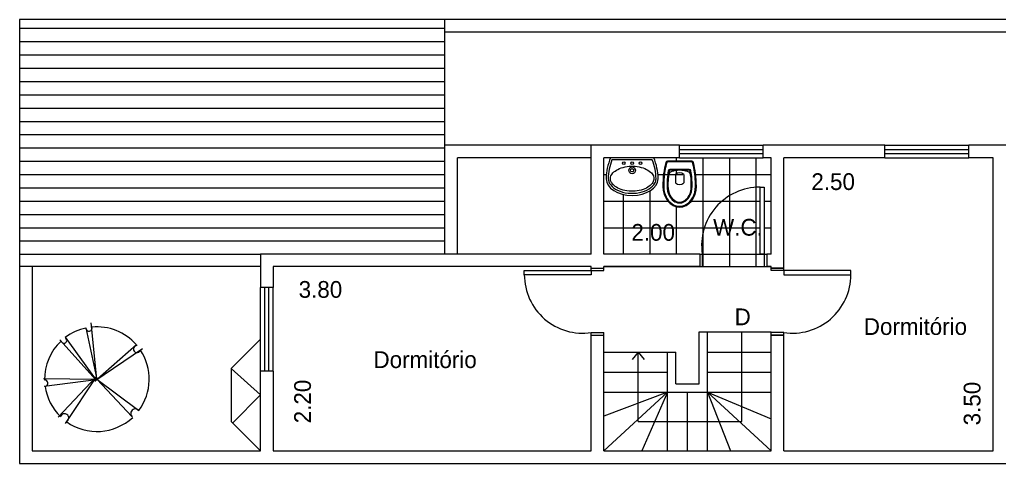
# Model space of a CAD drawing. Extents: x 0.5 to 24.7, y 0.1 to 15.
# Drawn here: x 0.49 to 12.2, y 1.75 to 7.05 of the extents above; entities that cross this region are included whole.
import ezdxf

# ---------------------------------------------------------------- set-up
doc = ezdxf.new("R2010")
doc.units = 0
doc.layers.get('0').update_dxf_attribs({"linetype": 'CONTINUOUS'})
doc.layers.get('DEFPOINTS').update_dxf_attribs({"linetype": 'CONTINUOUS'})
for name, color, linetype in [('ARV', 3, 'CONTINUOUS'), ('BLOCO', 5, 'CONTINUOUS'), ('BLOCOS', 5, 'CONTINUOUS'), ('HACHURA', 1, 'CONTINUOUS'), ('PAREDE', 7, 'CONTINUOUS')]:
    doc.layers.add(name, color=color, linetype=linetype)
doc.styles.add('PADRÃO', font='', dxfattribs={"height": 0.2})
doc.styles.get('PADRÃO').set_extended_font_data('AvantGarde Bk BT')
doc.dimstyles.new('PADRÃOS', dxfattribs={"dimtxt": 0.15, "dimasz": 0.1, "dimexe": 1.25, "dimexo": 0.625, "dimgap": 0.1, "dimtad": 0, "dimjust": 1, "dimzin": 1, "dimdsep": 46, "dimtxsty": 'PADRÃO', "dimcen": 2.5, "dimse1": 1, "dimse2": 1, "dimsd1": 1, "dimsd2": 1, "dimclrt": 1, "dimadec": 0, "dimazin": 0, "dimtfac": 1, "dimtdec": 4, "dimtmove": 0, "dimatfit": 3, "dimfxl": 1, "dimtolj": 1, "dimtzin": 0, "dimarcsym": 0})

# ---------------------------------------------------------------- blocks, each defined once
blk = doc.blocks.new('P80D15')
at = {"layer": 'BLOCO', "ltscale": 0.015}
for p, q in [((0, 0.1500000000000057), (0, 0)), ((0, 0.1500000000000341), (0.03000000000000114, 0.1500000000000341)), ((0.03000000000000114, 0.1500000000000057), (0.03000000000000114, 0)), ((0.7700000000000102, 0.1500000000000057), (0.7700000000000102, 0)), ((0.7700000000000102, 0.1500000000000057), (0.8000000000000114, 0.1500000000000057)), ((0.8000000000000114, 0.1500000000000057), (0.8000000000000114, 0)), ((0, 2.842170943040401e-14), (0.03000000000000114, 0)), ((0.7699999999999818, 0), (0.8000000000000114, 0))]:
    blk.add_line(p, q, dxfattribs=at)
at = {"layer": 'BLOCO'}
blk.add_lwpolyline([(0.7700000000000102, 0.1500000000000057), (0.7199999999999989, 0.1500000000000057), (0.7199999999999989, 0.950000000000017), (0.7700000000000102, 0.950000000000017)], close=True, dxfattribs=at)
at = {"layer": 'BLOCO', "ltscale": 0.015}
blk.add_arc((0.7199999999999989, 0.2524375000000134), 0.6975625000000036, 89.99999999999959, 188.444460412286, dxfattribs=at)
blk = doc.blocks.new('P80E15')
at = {"layer": 'BLOCO', "ltscale": 0.015}
for p, q in [((0.03000000000000114, 0.1500000000000057), (0, 0.1500000000000057)), ((0, 0.1500000000000057), (0, 0)), ((0.03000000000000114, 0.1500000000000057), (0.03000000000000114, 0)), ((0.8000000000000114, 0.1500000000000341), (0.7700000000000102, 0.1500000000000341)), ((0.7700000000000102, 0.1500000000000057), (0.7700000000000102, 0)), ((0.8000000000000114, 0.1500000000000057), (0.8000000000000114, 0)), ((0.03000000000000114, 2.842170943040401e-14), (0, 0)), ((0.8000000000000114, 2.842170943040401e-14), (0.7700000000000102, 5.684341886080801e-14))]:
    blk.add_line(p, q, dxfattribs=at)
at = {"layer": 'BLOCO'}
blk.add_lwpolyline([(0.03000000000000114, 0.1500000000000057), (0.0800000000000125, 0.1500000000000057), (0.0800000000000125, 0.950000000000017), (0.03000000000000114, 0.950000000000017)], close=True, dxfattribs=at)
at = {"layer": 'BLOCO', "ltscale": 0.015}
blk.add_arc((0.0800000000000125, 0.2524375000000134), 0.6975625000000036, 351.555539587714, 90.00000000000041, dxfattribs=at)
blk = doc.blocks.new('VASOSAN')
at = {"layer": 'BLOCOS'}
for p, q in [((-0.04999870165021036, 0.1999637913173729), (-0.04999870165021036, 0.300036208682684)), ((0.05000129834978395, 0.2000000000000171), (0.05000129834978395, 0.3000000000000398)), ((-0.1156907586723577, 0.1400000000000148), (0.1156608751354042, 0.1400000000000148)), ((-0.1156899891503542, 0.1500000000000057), (0.1156563640565906, 0.1500000000000057)), ((-0.1449592708755176, 0.04000000000002046), (0.1449618675667352, 0.04000000000002046)), ((-0.144958964094414, 0.05000000000001137), (0.144958964094414, 0.05000000000001137))]:
    blk.add_line(p, q, dxfattribs=at)
for centre, radius, start, end in [((-1.681254687468936e-05, 0.2500000000000284), 0.07072348561596478, 44.98962509969003, 134.9688828081831), ((-0.1156907586724003, 0.1599999999999966), 0.02, 189.3867869031125, 270.0000000001221), ((-0.1156899891503826, 0.1599999999999113), 0.01, 189.3843767903272, 270.0000000002443), ((-1.681254687468936e-05, 0.2500000000000284), 0.07072348561596478, 225.0311171918169, 315.01037490031), ((0.1156563640566048, 0.1599999999999397), 0.01, 269.9999999999185, 350.5758748885445), ((0.1156608751354185, 0.1600000000000534), 0.02, 269.9999999999593, 350.5771305827586), ((-0.1449592708755176, 0.06000000000784667), 0.02, 195.5363314444965, 269.9999999879495), ((-0.1449589640944282, 0.0600000000000307), 0.01, 195.5346797106506, 270), ((0.1449589640941156, 0.06000000000059913), 0.01, 270.0000000017912, 344.483103753554), ((0.1449618675666784, 0.06000000000008754), 0.02, 270.0000000001221, 344.463668535786)]:
    blk.add_arc(centre, radius, start, end, dxfattribs=at)
for centre, major_axis, ratio, start_param, end_param in [((1.298349786793551e-06, 0.3400000000000034), (0, 0.25), 0.8000000000000114, 4.71238898038469, 7.853981633974483), ((1.298349786793551e-06, 0.3400000000000034), (0, 0.5), 0.4000000000000057, 1.570796326794897, 2.178171401941273), ((1.298349786793551e-06, 0.3400000000000034), (0, 0.5), 0.4000000000000057, 4.10501390519934, 4.71238898038469), ((3.162615456631102e-06, 0.2000000000000171), (-0.1315416254084454, 0), 0.380107846735427, 0, 3.141592653589793)]:
    blk.add_ellipse(centre, major_axis=major_axis, ratio=ratio, start_param=start_param, end_param=end_param, dxfattribs=at)
for points, knots in [([(0.1900012983497845, 0.3400000000000034), (0.1900012983497845, 0.3848761319792686), (0.1797393390216371, 0.4296688513161939), (0.1275724019719462, 0.5345347987748141), (0.06728061332151469, 0.5774883381547511), (-0.05557463358574921, 0.5822833263597715), (-0.1176873313140447, 0.5442092108278018), (-0.1772271428546759, 0.4396819034496957), (-0.1899987016502109, 0.3899119131999385), (-0.1899987016502109, 0.3400000000000034)], [4.71238898038469, 4.71238898038469, 4.71238898038469, 4.71238898038469, 5.268704666077937, 5.268704666077937, 6.251971787216637, 6.251971787216637, 7.235238908355337, 7.235238908355337, 7.853981633974483, 7.853981633974483, 7.853981633974483, 7.853981633974483]), ([(0.1500012983497925, 0.3400000000000034), (0.1500012983497925, 0.3788440209133057), (0.1410350669412708, 0.4175642631073231), (0.09785548235792874, 0.5046356523495774), (0.05186252916044509, 0.5365242863162791), (-0.035906470330346, 0.5428969122828846), (-0.08268716521656927, 0.5186239494114204), (-0.136675398657502, 0.4336095243094746), (-0.1499987016502189, 0.3869668551708401), (-0.1499987016502189, 0.3400000000000034)], [4.71238898038469, 4.71238898038469, 4.71238898038469, 4.71238898038469, 5.267303564860582, 5.267303564860582, 6.225165062483076, 6.225165062483076, 7.18302656010557, 7.18302656010557, 7.853981633974483, 7.853981633974483, 7.853981633974483, 7.853981633974483]), ([(0.1400012983497874, 0.3400000000000034), (0.1400012983497874, 0.3772837390730786), (0.1313244408788421, 0.4146147677288923), (0.08614040026922964, 0.5057958350239744), (0.03502463044166859, 0.5349710805647021), (-0.04931088296146413, 0.5246485128546965), (-0.08846614740087944, 0.4978919085569657), (-0.1301770436703151, 0.4186244413023701), (-0.139998701650228, 0.3793231752999873), (-0.139998701650228, 0.3400000000000034)], [4.71238898038469, 4.71238898038469, 4.71238898038469, 4.71238898038469, 5.266984672173268, 5.266984672173268, 6.376176055750425, 6.376176055750425, 7.268653195712185, 7.268653195712185, 7.853981633974483, 7.853981633974483, 7.853981633974483, 7.853981633974483]), ([(-0.1899987016502109, 0.3400000000000034), (-0.1899987016502109, 0.2628456380244302), (-0.1826597402104682, 0.1857481592563204), (-0.1646350625580055, 0.0962993025843275), (-0.1598779088782436, 0.07633152029333701), (-0.1545936493339752, 0.05732178411361133)], [1.570796326794897, 1.570796326794897, 1.570796326794897, 1.570796326794897, 2.037455774227855, 2.037455774227855, 2.178171373096618, 2.178171373096618, 2.178171373096618, 2.178171373096618]), ([(0.1255213970934932, 0.158362586435743), (0.1304959230626253, 0.1883329397418549), (0.1342856674288981, 0.2197754344096836), (0.1388984311594896, 0.280892952358073), (0.1400012983497874, 0.3104504303007616), (0.1400012983497874, 0.3400000000000034)], [4.319424209334854, 4.319424209334854, 4.319424209334854, 4.319424209334854, 4.526146784234752, 4.526146784234752, 4.71238898038469, 4.71238898038469, 4.71238898038469, 4.71238898038469]), ([(0.1353910129756457, 0.1567256052765629), (0.1406375926198677, 0.1883393074453181), (0.1445703338030171, 0.2215366219332111), (0.1489940345178695, 0.2833246268364178), (0.1500012983497925, 0.3116621455754114), (0.1500012983497925, 0.3400000000000034)], [4.319414935773391, 4.319414935773391, 4.319414935773391, 4.319414935773391, 4.53527739023095, 4.53527739023095, 4.71238898038469, 4.71238898038469, 4.71238898038469, 4.71238898038469]), ([(0.1545944801337669, 0.0573247746568768), (0.1714080019636555, 0.1178830224408784), (0.1827947395838834, 0.188231392050767), (0.1891612343353728, 0.2873542333339003), (0.1900012983497845, 0.3136769834079587), (0.1900012983497845, 0.3400000000000034)], [4.105016649121983, 4.105016649121983, 4.105016649121983, 4.105016649121983, 4.553177186481221, 4.553177186481221, 4.71238898038469, 4.71238898038469, 4.71238898038469, 4.71238898038469])]:
    blk.add_open_spline(points, degree=3, knots=knots, dxfattribs=at)
for points in [[(-0.1499987016502189, 0.3400000000000034), (-0.1499987016502189, 0.2771333061211863), (-0.1449377691834997, 0.2142947379843179), (-0.1354229546785177, 0.1567380311504962)], [(-0.1399987016502138, 0.3400000000000034), (-0.1399987016502138, 0.2776703725988909), (-0.1349701841103865, 0.2153313553609451), (-0.1255561557510418, 0.1583694305881238)]]:
    blk.add_open_spline(points, degree=3, dxfattribs=at)
blk = doc.blocks.new('LAVAT')
at = {"layer": 'BLOCOS'}
for p, q in [((-0.2573623180961135, 0), (0.2573623180960993, 0)), ((-0.2410322495695425, 0.02500000000000568), (0.2410322495695283, 0.02500000000000568))]:
    blk.add_line(p, q, dxfattribs=at)
for centre, radius in [((-2.842170943040401e-14, 0.1500000000000057), 0.04), ((-2.842170943040401e-14, 0.1500000000000057), 0.02), ((-0.09999999999999432, 0.06499999999999773), 0.015), ((0, 0.06499999999999773), 0.015), ((0.09999999999999432, 0.06499999999999773), 0.015)]:
    blk.add_circle(centre, radius, dxfattribs=at)
for centre, radius, start, end in [((0.3099999999999739, 0.25), 0.6200000000000045, 180, 203.779994731564), ((0.3099999999999739, 0.25), 0.5951987399818819, 180.0000000000055, 202.2113997706397), ((-0.3099999999999739, 0.25), 0.5951987399818819, 337.7886002293573, 359.9999999999946), ((-0.3099999999999739, 0.25), 0.6200000000000045, 336.2200052684331, 7.016477563892661e-15)]:
    blk.add_arc(centre, radius, start, end, dxfattribs=at)
blk.add_ellipse((-2.842170943040401e-14, 0.25), major_axis=(0.3100000000000023, 0), ratio=0.645161290322576, start_param=0, end_param=3.141592653589793, dxfattribs=at)
for points, knots in [([(0.2849999999999824, 0.2500000000000284), (0.2849999999999682, 0.300317964642403), (0.2452497040517159, 0.3541887687748044), (0.1008916727811169, 0.4227595909021034), (3.167234224576987e-05, 0.4339558931305021), (-0.1743068501371283, 0.3989778962069579), (-0.2442601782461509, 0.3532994974840165), (-0.2803506487652356, 0.2860131679577762), (-0.2851229441039038, 0.2679846562883483), (-0.285198739981908, 0.2499999999999716)], [0, 0, 0, 0, 0.9361481793933827, 0.9361481793933827, 1.872296358786765, 1.872296358786765, 2.808444538180148, 2.808444538180148, 3.13938546545754, 3.13938546545754, 3.13938546545754, 3.13938546545754]), ([(0.2599999999999625, 0.2500000000000284), (0.2599999999999625, 0.2784978981889878), (0.242078010852012, 0.3126567214920613), (0.1643569005752425, 0.3704649949829673), (0.1030052039381815, 0.3920693254798095), (-0.02877373062847255, 0.4037223597623836), (-0.0976825814684048, 0.3936467971219031), (-0.2034406750199054, 0.3477822861136133), (-0.2396263539294523, 0.3143366745038918), (-0.2661732608932681, 0.2526194074667387), (-0.2627272874450739, 0.2240541362115209), (-0.2158391141528142, 0.162032776211305), (-0.168127663237712, 0.1314918993692231), (-0.04805875393354597, 0.09792981637818343), (0.02266607553652022, 0.095757041570522), (0.1477154277714732, 0.1225128520000851), (0.2007272141554637, 0.1503951910720218), (0.2508407150234859, 0.2045307616155014), (0.2599999999999767, 0.2286312563089723), (0.2599999999999625, 0.2500000000000284)], [0, 0, 0, 0, 0.718091798041799, 0.718091798041799, 1.436183596083598, 1.436183596083598, 2.154275394125397, 2.154275394125397, 2.872367192167196, 2.872367192167196, 3.590458990208995, 3.590458990208995, 4.308550788250794, 4.308550788250794, 5.026642586292593, 5.026642586292593, 5.744734384334392, 5.744734384334392, 6.283185307179586, 6.283185307179586, 6.283185307179586, 6.283185307179586])]:
    blk.add_open_spline(points, degree=3, knots=knots, dxfattribs=at)
blk = doc.blocks.new('*D32')
at = {"layer": 'DEFPOINTS', "color": 0, "linetype": 'ByBlock', "ltscale": 0.015}
for p in [(140.5964118183056, 137.3300733860046), (144.3964118183056, 137.3300733860046), (144.3964118183056, 137.056422975856)]:
    blk.add_point(p, dxfattribs=at)
at = {"color": 1, "linetype": 'ByBlock', "ltscale": 0.015, "insert": (141.1611096205034, 137.056422975856), "char_height": 0.2, "attachment_point": 5, "style": 'PADRÃO'}
blk.add_mtext('\\A1;3.80', dxfattribs=at)
blk = doc.blocks.new('*D33')
at = {"layer": 'DEFPOINTS', "color": 0, "linetype": 'ByBlock', "ltscale": 0.015}
for p in [(140.5964118183056, 137.3300733860046), (140.9489067199361, 137.3300733860046), (140.5964118183056, 135.1300733860046)]:
    blk.add_point(p, dxfattribs=at)
at = {"color": 1, "linetype": 'ByBlock', "ltscale": 0.015, "insert": (140.9489067199361, 135.7191530563342), "char_height": 0.2, "attachment_point": 5, "rotation": 90, "style": 'PADRÃO'}
blk.add_mtext('\\A1;2.20', dxfattribs=at)
blk = doc.blocks.new('*D34')
at = {"layer": 'DEFPOINTS', "color": 0, "linetype": 'ByBlock', "ltscale": 0.015}
for p in [(146.6964118183056, 138.6300733860046), (149.1964118183056, 138.630073386005), (149.1964118183056, 138.3434886410272)]:
    blk.add_point(p, dxfattribs=at)
at = {"color": 1, "linetype": 'ByBlock', "ltscale": 0.015, "insert": (147.2854914886352, 138.3434886410272), "char_height": 0.2, "attachment_point": 5, "style": 'PADRÃO'}
blk.add_mtext('\\A1;2.50', dxfattribs=at)
blk = doc.blocks.new('*D35')
at = {"layer": 'DEFPOINTS', "color": 0, "linetype": 'ByBlock', "ltscale": 0.015}
for p in [(148.946577381749, 138.630073386005), (149.1964118183056, 138.630073386005), (149.1964118183056, 135.1300733860046)]:
    blk.add_point(p, dxfattribs=at)
at = {"color": 1, "linetype": 'ByBlock', "ltscale": 0.015, "insert": (148.946577381749, 135.6947711882024), "char_height": 0.2, "attachment_point": 5, "rotation": 90, "style": 'PADRÃO'}
blk.add_mtext('\\A1;3.50', dxfattribs=at)
blk = doc.blocks.new('*D36')
at = {"layer": 'DEFPOINTS', "color": 0, "linetype": 'ByBlock', "ltscale": 0.015}
for p in [(146.5464118183056, 137.7378106768439), (144.5464118183056, 137.4800733860046), (146.5464118183056, 137.4800733860046)]:
    blk.add_point(p, dxfattribs=at)
at = {"color": 1, "linetype": 'ByBlock', "ltscale": 0.015, "insert": (145.1354914886353, 137.7378106768439), "char_height": 0.2, "attachment_point": 5, "style": 'PADRÃO'}
blk.add_mtext('\\A1;2.00', dxfattribs=at)
blk = doc.blocks.new('SETA')
at = {"layer": 'PAREDE', "ltscale": 0.015}
for q in [(-0.07329951123824685, -0.09103539160554419), (0.07329951123824685, -0.09103539160554419)]:
    blk.add_line((0, 0), q, dxfattribs=at)
blk = doc.blocks.new('A_03')
at = {"layer": 'ARV'}
for p, q in [((-0.032337625504681, 0.05443275957492233), (-0.1019798469358193, 0.7261946558607519)), ((-0.1642795977368223, 0.6668615598597967), (-0.032337625504681, 0.05443275957492233)), ((-0.03968009613487311, 0.04386405184976638), (-0.4757783517417806, 0.5259454568575279)), ((-0.4134786009408344, 0.5556120048580055), (-0.03968009613487311, 0.04386405184976638)), ((-0.05748002493510285, 0.02903077784952757), (0.4409179814728645, 0.4666123608565726)), ((0.5121176966740109, 0.4146959018557368), (-0.05748002493510285, 0.02903077784952757)), ((-0.03968009613487311, 0.05128068884988579), (-0.6715775685449898, 0.0586973258500052)), ((-0.6626776041447897, -0.0303023181514277), (-0.03968009613487311, 0.05128068884988579)), ((-0.493578280542124, -0.4011341681573413), (-0.03968009613487311, 0.08094723685036342)), ((-0.03968009613487311, 0.08094723685036342), (-0.4134786009408344, -0.4753005381585353)), ((-0.032337625504681, 0.05443275957492233), (0.4676178746732944, -0.3195511611560278)), ((0.3875181950720048, -0.3937175311572219), (-0.032337625504681, 0.05443275957492233))]:
    blk.add_line(p, q, dxfattribs=at)
for centre, radius, start, end in [((-0.032337625504681, 0.05443275957492233), 0.625, 102.1580021321499, 127.2525657253544), ((-0.1274007985194316, 0.6640590258750763), 0.0369851325325624, 175.6542691674021, 19.69378780220451), ((-0.032337625504681, 0.05443275957492233), 0.625, 41.05407258653979, 95.53111248444131), ((-0.032337625504681, 0.05443275957492233), 0.625, 133.2426416252084, 180.9743240911506), ((-0.4268285475410494, 0.5158291639893946), 0.03342961899939723, 201.2820980855948, 48.27356464714219), ((0.4457326779623259, 0.4136262157234682), 0.04269394024099429, 89.20944815037899, 344.6285751873363), ((-0.032337625504681, 0.05443275957492233), 0.625, 323.20224696077, 33.82113850428491), ((-0.655096152989131, 0.006088647395870339), 0.03779840815212959, 285.684587972767, 88.0009588524843), ((-0.032337625504681, 0.05443275957492233), 0.625, 187.8759657920728, 225.8833292057394), ((0.4262195554180721, -0.3551779883457584), 0.05461768626331568, 40.71483655850493, 224.8799671179474), ((-0.4191915611808099, -0.4078929817018206), 0.04974913855978236, 310.6567489998404, 163.4448207669662), ((-0.032337625504681, 0.05443275957492233), 0.625, 234.6714608478307, 313.1329856187737)]:
    blk.add_arc(centre, radius, start, end, dxfattribs=at)

msp = doc.modelspace()

# ---------------------------------------------------------------- hatches: boundary and pattern name
at = {"layer": 'HACHURA', "ltscale": 0.015}
h = msp.add_hatch(dxfattribs=at)
h.set_pattern_fill('ANSI31', color=256, scale=0.05, angle=135, style=0)
h.set_pattern_definition([(180, (-137.0738885694008, -133.2280902219455), (-2.775557561562891e-17, -0.15875), [])])
h.paths.add_polyline_path([(5.572523248904787, 4.251983164059111), (5.572523248904787, 5.551983164059095), (5.572523248904787, 7.051983164059095), (0.4933249983588154, 7.051983164059095), (0.4933249983587997, 4.101983164059106), (3.372523248904723, 4.10198316405905), (3.372523248904713, 4.251983164059112)])
h = msp.add_hatch(dxfattribs=at)
h.set_pattern_fill('NET', color=256, scale=0.1, style=0)
h.set_pattern_definition([(0, (-137.0738885694008, -133.2280902219455), (0, 0.3175), []), (90, (-137.0738885694008, -133.2280902219455), (-0.3175, 1.944062586693024e-17), [])])
h.paths.add_polyline_path([(8.648132469348951, 4.25198316405907), (8.648132469348951, 4.101983164059106), (9.38813246934896, 4.101983164059106), (9.38813246934896, 4.251983164059112), (9.338132469348949, 4.251983164059111), (9.338132469348949, 5.051983164059124, 0.4580704259902453)])
edge = h.paths.add_edge_path()
edge.add_line((9.338132469348949, 5.051983164059124), (9.38813246934896, 5.051983164059123))
edge.add_line((9.38813246934896, 5.051983164059123), (9.38813246934896, 4.251983164059112))
edge.add_line((9.38813246934896, 4.251983164059112), (9.418132469348961, 4.251983164059112))
edge.add_line((9.418132469348961, 4.251983164059112), (9.472523248904764, 4.251983164059112))
edge.add_line((9.472523248904764, 4.251983164059112), (9.472523248904764, 5.401983164059062))
edge.add_line((9.472523248904764, 5.401983164059062), (9.37744268823576, 5.401983164059061))
edge.add_line((9.37744268823576, 5.401983164059061), (8.37744268823576, 5.401983164058862))
edge.add_line((8.37744268823576, 5.401983164058862), (8.067815587270044, 5.40198316405893))
edge.add_arc((7.500453269169811, 5.15198316405906), 0.6200000000000039, 1.1368683772161603e-13, 23.779994731398915, ccw=False)
edge.add_ellipse((7.810453269169813, 5.151983164059061), major_axis=(-0.3100000000000023, 3.796279696849398e-17), ratio=0.645161290322576, start_angle=0, end_angle=180, ccw=False)
edge.add_arc((8.120453269169758, 5.151983164059064), 0.6200000000000038, 156.2200052685883, 179.999999999962, ccw=False)
edge.add_line((7.553090951069581, 5.401983164059061), (7.472523248904765, 5.401983164059061))
edge.add_line((7.472523248904765, 5.401983164059061), (7.472523248904762, 4.251983164059084))
edge.add_line((7.472523248904762, 4.251983164059084), (8.618132469348978, 4.251983164059084))
edge.add_line((8.618132469348978, 4.251983164059084), (8.648132469348942, 4.251983164059141))
edge.add_arc((9.338132469348949, 4.35442066405912), 0.6975625000000042, 90, 188.4444604122836, ccw=False)
edge = h.paths.add_edge_path(flags=16)
edge.add_ellipse((8.377441389885973, 5.061983164059058), major_axis=(-3.061515884555943e-17, -0.25), ratio=0.8000000000000114, start_angle=270, end_angle=450, ccw=False)
edge.add_ellipse((8.377441389885973, 5.061983164059058), major_axis=(-6.123031769111886e-17, -0.5), ratio=0.4000000000000057, start_angle=235.1999716104384, end_angle=270, ccw=False)
edge.add_arc((8.232480820669096, 5.341983164059041), 0.01999999999999947, 90.0000000000407, 168.177262396566, ccw=False)
edge.add_line((8.232480820669082, 5.361983164059041), (8.522401959111278, 5.361983164059041))
edge.add_arc((8.522401959109102, 5.341983164059041), 0.01999999999999965, 11.822737111882986, 89.9999999937661, ccw=False)
edge.add_ellipse((8.377441389885973, 5.061983164059058), major_axis=(-6.123031769111886e-17, -0.5), ratio=0.4000000000000057, start_angle=90, end_angle=124.80002838732861, ccw=False)
h.paths.add_polyline_path([(8.720802569914929, 4.415890329207239), (9.433302569914929, 4.415890329207239), (9.433302569914929, 4.727840878657789), (8.720802569914929, 4.727840878657789)], flags=25)
h.paths.add_polyline_path([(7.722523248904775, 4.663841334019279), (8.400682589564116, 4.663841334019279), (8.400682589564116, 4.355599575777521), (7.722523248904775, 4.355599575777521)], flags=24)

# ---------------------------------------------------------------- linework, layer by layer
at = {"layer": 'BLOCO', "ltscale": 0.015}
for p, q in [((8.37744268823576, 5.551983164058896), (9.37744268823576, 5.551983164059095)), ((8.37744268823576, 5.501983164058885), (9.37744268823576, 5.501983164059084)), ((10.83049087130911, 5.551983164059266), (11.83049087130911, 5.551983164059465)), ((10.83049087130911, 5.501983164059254), (11.83049087130911, 5.501983164059453)), ((8.37744268823576, 5.451983164058873), (9.37744268823576, 5.451983164059072)), ((8.37744268823576, 5.401983164058862), (9.37744268823576, 5.401983164059061)), ((10.83049087130911, 5.451983164059243), (11.83049087130911, 5.451983164059442)), ((10.83049087130911, 5.401983164059232), (11.83049087130911, 5.40198316405943)), ((3.372523248904713, 2.853831299542719), (3.372523248904713, 3.853831299542719)), ((3.422523248904724, 2.853831299542719), (3.422523248904724, 3.853831299542719)), ((3.472523248904736, 2.853831299542719), (3.472523248904736, 3.853831299542719)), ((3.522523248904747, 2.853831299542719), (3.522523248904747, 3.853831299542719))]:
    msp.add_line(p, q, dxfattribs=at)
at = {"layer": 'HACHURA', "ltscale": 0.015}
msp.add_line((8.648132469348951, 4.101983164059106), (9.41813246934899, 4.101983164059106), dxfattribs=at)
at = {"layer": 'PAREDE'}
for p, q in [((0.4933249983588155, 7.051983164059095), (0.4933249983587871, 1.751983164059084)), ((20.79332499835886, 7.051983164059095), (0.4933249983588155, 7.051983164059095)), ((20.64332499835882, 6.901983164059089), (5.572523248904758, 6.901983164059118)), ((0.6433249983588212, 4.101983164059106), (0.6433249983588212, 1.901983164059089)), ((0.6433249983588212, 1.901983164059089), (3.372523248904741, 1.901983164059118)), ((0.4933249983587871, 1.751983164059084), (3.372523248904741, 1.751983164059084))]:
    msp.add_line(p, q, dxfattribs=at)
at = {"layer": 'PAREDE', "ltscale": 0.015}
for p, q in [((5.572523248904787, 5.551983164059095), (5.572523248904787, 7.051983164059095)), ((7.472523248904764, 5.551983164059095), (5.572523248904787, 5.551983164059095)), ((5.572523248904787, 4.251983164059055), (5.572523248904787, 5.551983164059095)), ((7.322523248904787, 4.251983164059084), (7.32252324890473, 5.551983164059067)), ((8.377442688235703, 5.551983164059067), (7.32252324890473, 5.551983164059067)), ((8.37744268823576, 5.401983164058862), (8.377442688235732, 5.551983164058868)), ((9.472523248904764, 5.551983164059067), (9.377442688235732, 5.551983164059067)), ((9.37744268823576, 5.401983164059061), (9.377442688235732, 5.551983164059067)), ((10.83049087130908, 5.551983164059294), (9.472523248904764, 5.551983164059067)), ((10.83049087130911, 5.401983164059232), (10.83049087130908, 5.551983164059237)), ((12.27252324890478, 5.551983164059578), (11.83049087130908, 5.551983164059493)), ((11.83049087130911, 5.40198316405943), (11.83049087130908, 5.551983164059436)), ((7.322523248904758, 5.401983164059061), (5.722523248904793, 5.401983164059089)), ((5.722523248904793, 4.251983164059055), (5.722523248904793, 5.401983164059061)), ((7.472523248904764, 4.251983164059084), (7.472523248904764, 5.401983164059061)), ((8.37744268823576, 5.401983164059061), (7.472523248904764, 5.401983164059061)), ((9.472523248904764, 5.401983164059061), (9.37744268823576, 5.401983164059061)), ((9.472523248904764, 4.251983164059112), (9.472523248904764, 5.401983164059061)), ((9.62252324890477, 4.08417330096529), (9.622523248904741, 5.401983164059089)), ((10.83049087130911, 5.401983164059288), (9.622523248904741, 5.401983164059089)), ((12.12252324890477, 5.401983164059544), (11.83049087130911, 5.401983164059459)), ((12.12252324890477, 1.901983164059089), (12.12252324890477, 5.401983164059544)), ((7.322523248904758, 4.251983164059084), (3.372523248904713, 4.251983164059112)), ((3.372523248904713, 4.251983164059112), (3.372523248904741, 3.853831299542748)), ((5.572523248904787, 4.251983164059112), (3.372523248904741, 4.251983164059112)), ((5.572523248904758, 4.251983164059084), (3.522523248904747, 4.251983164059084)), ((7.322523248904787, 4.251983164059112), (5.722523248904793, 4.251983164059084)), ((8.618132469348978, 4.251983164059084), (7.472523248904764, 4.251983164059084)), ((8.618132469348978, 4.251983164059112), (8.618132469348978, 4.101983164059078)), ((9.472523248904764, 4.251983164059112), (9.41813246934899, 4.251983164059112)), ((9.41813246934899, 4.251983164059112), (9.41813246934899, 4.101983164059078)), ((3.372523248904713, 4.10198316405905), (0.4933249983588155, 4.101983164059106)), ((7.322523248904787, 4.101983164059106), (3.522523248904747, 4.101983164059078)), ((3.522523248904747, 4.101983164059078), (3.522523248904719, 3.853831299542719)), ((7.322523248904787, 4.101983164059078), (5.322523248904758, 4.101983164059078)), ((7.322523248904787, 4.084173300965318), (7.322523248904787, 4.101983164059078)), ((7.472523248904793, 4.101983164059106), (8.61813246934895, 4.101983164059106)), ((7.472523248904793, 4.084173300965318), (7.472523248904764, 4.10198316405905)), ((8.61813246934895, 4.101983164059078), (7.472523248904764, 4.101983164059078)), ((9.472523248904793, 4.101983164059078), (9.41813246934899, 4.101983164059078)), ((9.41813246934899, 4.101983164059078), (9.472523248904821, 4.101983164059078)), ((9.472523248904793, 4.084173300965318), (9.472523248904764, 4.10198316405905)), ((7.322523248904758, 4.084173300965318), (7.472523248904764, 4.084173300965318)), ((9.472523248904764, 4.084173300965318), (9.62252324890477, 4.084173300965318)), ((3.522523248904747, 3.853831299542719), (3.372523248904713, 3.853831299542719)), ((7.322523248904758, 1.901983164059089), (7.322523248904787, 3.284173300965335)), ((7.322523248904758, 3.284173300965307), (7.472523248904764, 3.284173300965307)), ((7.472523248904764, 1.901983164059089), (7.472523248904764, 3.284173300965307)), ((8.612523248904807, 3.321983164059105), (9.472523248904793, 3.321983164059105)), ((8.612523248904807, 2.701983164059072), (8.612523248904807, 3.321983164059105)), ((8.712523248904802, 1.901983164059089), (8.712523248904802, 3.321983164059105)), ((9.12252324890477, 2.251983164059084), (9.122523248904798, 3.321983164059105)), ((9.472523248904764, 1.901983164059089), (9.472523248904793, 3.321983164059105)), ((9.472523248904764, 3.284173300965307), (9.62252324890477, 3.284173300965307)), ((9.62252324890477, 1.901983164059089), (9.62252324890477, 3.284173300965307)), ((3.372523248904741, 3.236111797183725), (3.022523248904747, 2.88611179718373)), ((7.472523248904764, 3.081983164059125), (8.33252324890492, 3.081983164059096)), ((7.882523248904789, 2.251983164059084), (7.882523248904818, 3.081983164059096)), ((8.232523248904783, 1.901983164059089), (8.232523248904812, 3.081983164059096)), ((8.332523248904778, 2.701983164059072), (8.33252324890492, 3.081983164059096)), ((8.71252324890483, 3.081983164059096), (9.472523248904793, 3.081983164059096)), ((3.022523248904747, 2.88611179718373), (3.022523248904776, 2.251983164059141)), ((3.372523248904741, 2.569047480621407), (3.022523248904747, 2.88611179718373)), ((3.522523248904747, 2.853831299542719), (3.372523248904713, 2.853831299542719)), ((3.372523248904741, 1.901983164059118), (3.372523248904713, 2.853831299542719)), ((3.522523248904719, 2.853831299542719), (3.522523248904747, 1.901983164059089)), ((7.472523248904764, 2.841983164059116), (8.232523248904783, 2.841983164059116)), ((8.71252324890483, 2.841983164059116), (9.472523248904793, 2.841983164059087)), ((8.332523248904778, 2.701983164059072), (8.612523248904807, 2.701983164059072)), ((8.232523248904783, 2.601983164059106), (7.472523248904764, 2.314651525312087)), ((8.232523248904783, 2.601983164059106), (7.472523248904764, 1.901983164059118)), ((7.472523248904764, 2.601983164059106), (9.472523248904793, 2.601983164059078)), ((8.232523248904783, 2.601983164059106), (7.927142075795132, 1.901983164059118)), ((8.472523248904793, 1.901983164059089), (8.472523248904793, 2.601983164059106)), ((8.712523248904802, 2.601983164059078), (8.984473288179117, 1.901983164059089)), ((8.712523248904802, 2.601983164059078), (9.472523248904764, 2.28328606480548)), ((8.712523248904802, 2.601983164059078), (9.472523248904764, 1.901983164059089)), ((3.372523248904741, 2.569047480621407), (3.038991090623568, 2.235515322340319)), ((3.372523248904741, 1.901983164059118), (3.022523248904776, 2.251983164059141)), ((7.882523248904789, 2.251983164059084), (9.12252324890477, 2.251983164059084)), ((3.522523248904747, 1.901983164059089), (7.322523248904758, 1.901983164059089)), ((7.472523248904764, 1.901983164059118), (9.472523248904793, 1.901983164059089)), ((9.62252324890477, 1.901983164059118), (12.12252324890477, 1.901983164059061)), ((3.372523248904741, 1.751983164059084), (18.26252324890484, 1.751983164059084))]:
    msp.add_line(p, q, dxfattribs=at)

# ---------------------------------------------------------------- block references
at = {"layer": 'HACHURA', "ltscale": 0.015, "rotation": 180}
for name, p in [('LAVAT', (7.810453269169784, 5.401983164059061)), ('VASOSAN', (8.37744268823576, 5.401983164059061))]:
    msp.add_blockref(name, p, dxfattribs=at)
at = {"layer": 'HACHURA', "ltscale": 0.015}
for name, p in [('A_03', (1.449473506283539, 2.703529768701657)), ('SETA', (7.882523248904818, 3.081983164059096))]:
    msp.add_blockref(name, p, dxfattribs=at)
at = {"layer": 'PAREDE', "ltscale": 0.015}
msp.add_blockref('P80D15', (8.61813246934895, 4.101983164059106), dxfattribs=at)
for name, p, rotation in [('P80D15', (7.472523248904764, 3.284173300965307), 90), ('P80E15', (9.472523248904793, 4.084173300965318), 270)]:
    msp.add_blockref(name, p, dxfattribs=dict(at, rotation=rotation))

# ---------------------------------------------------------------- texts
at = {"layer": 'HACHURA', "ltscale": 0.015, "style": 'PADRÃO'}
for s, p in [('W.C.', (8.777052569914929, 4.471865603932514)), ('D', (9.034283460689892, 3.402272981595871)), ('Dormitório', (10.57766880533956, 3.286174005539294)), ('Dormitório', (4.720719376873575, 2.890943449492937))]:
    msp.add_text(s, height=0.2, dxfattribs=at).set_placement(p)

# ---------------------------------------------------------------- dimensions: what is measured, and where the dimension line sits
at = {"layer": 'HACHURA', "ltscale": 0.015}
for base, p1, p2, picture, middle in [((12.12252324890477, 5.115398419081686), (9.622523248904741, 5.401983164059089), (12.12252324890477, 5.401983164059544), '*D34', (10.21160291923442, 5.115398419081686)), ((9.472523248904764, 4.5097204548984), (7.472523248904764, 4.251983164059084), (9.472523248904764, 4.251983164059112), '*D36', (8.061602919234446, 4.5097204548984)), ((7.322523248904787, 3.828332753910473), (3.522523248904747, 4.101983164059078), (7.322523248904787, 4.101983164059106), '*D32', (4.087221051102546, 3.828332753910473))]:
    dim = msp.add_linear_dim(base=base, p1=p1, p2=p2, dimstyle='PADRÃOS', dxfattribs=at)
    dim.commit()
    dim.dimension.update_dxf_attribs({"geometry": picture, "text_midpoint": middle, "insert": (-137.0738885694008, -133.2280902219455)})
for base, p1, p2, picture, middle in [((11.8726888123482, 5.401983164059544), (12.12252324890477, 1.901983164059089), (12.12252324890477, 5.401983164059544), '*D35', (11.8726888123482, 2.466680966256888)), ((3.875018150535283, 4.101983164059078), (3.522523248904747, 1.901983164059089), (3.522523248904747, 4.101983164059078), '*D33', (3.875018150535283, 2.491062834388771))]:
    dim = msp.add_linear_dim(base=base, p1=p1, p2=p2, angle=90, dimstyle='PADRÃOS', dxfattribs=at)
    dim.commit()
    dim.dimension.update_dxf_attribs({"geometry": picture, "text_midpoint": middle, "insert": (-137.0738885694008, -133.2280902219455)})

doc.saveas('drawing.dxf')
